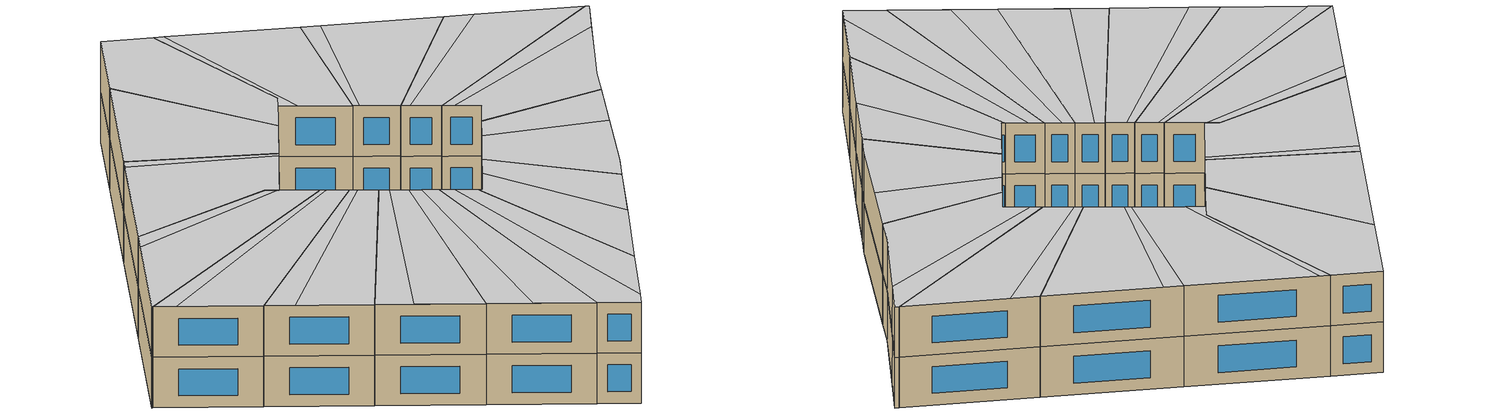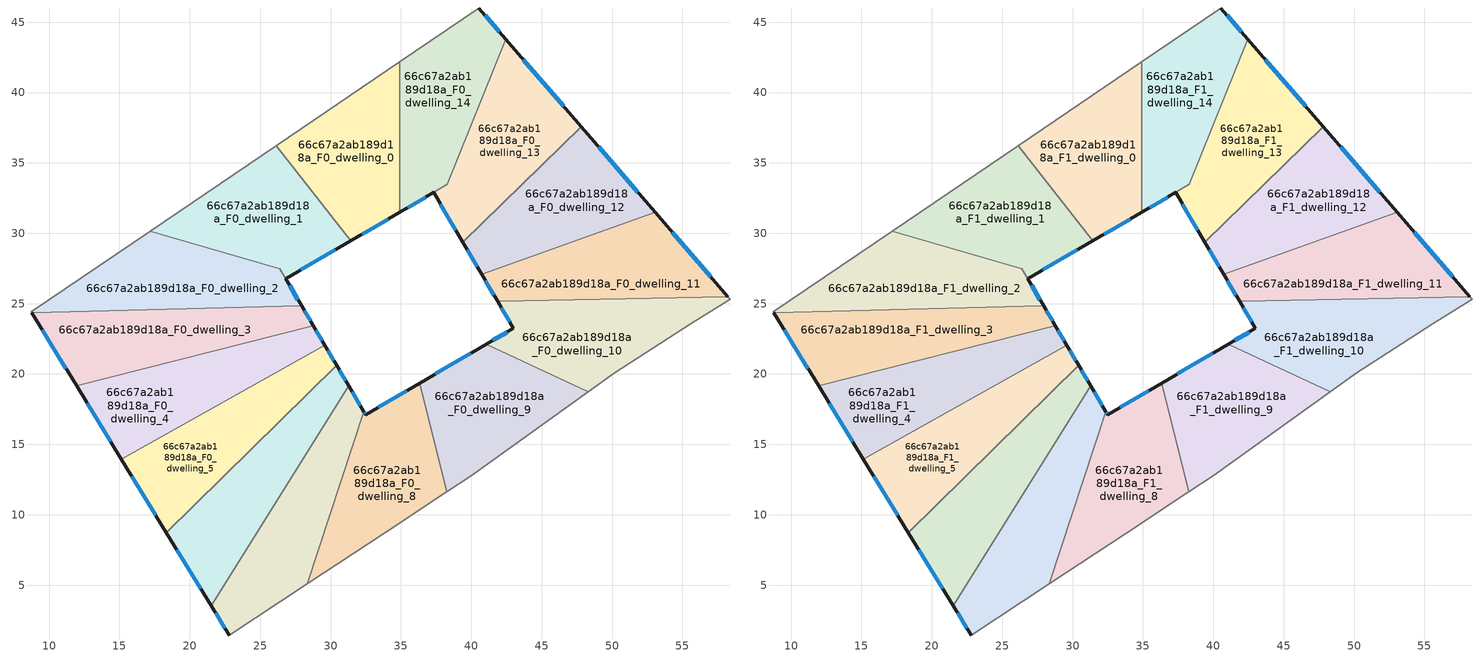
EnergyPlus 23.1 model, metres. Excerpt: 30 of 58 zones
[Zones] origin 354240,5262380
66c67a2ab189d18a_F0_dwelling_0
 floor ground (EU_floor_Construction): 34.91,42.19 34.91,31.49 31.43,29.45 26.13,36.22 z0
 wall outside (EU_wall_Construction): 31.43,29.45 34.91,31.49 z0:3
 wall to 66c67a2ab189d18a_F0_dwelling_1 (EU_wall_Construction): 26.13,36.22 31.43,29.45 z0:3
 wall adiabatic (EU_wall_Construction): 34.91,42.19 26.13,36.22 z0:3
 wall to 66c67a2ab189d18a_F0_dwelling_14 (EU_wall_Construction): 34.91,31.49 34.91,42.19 z0:3
 window (EU_Window_Construction): 32.25,29.93 34.09,31.01 z0.7:2.3
66c67a2ab189d18a_F0_dwelling_1
 floor ground (EU_floor_Construction): 26.13,36.22 31.43,29.45 26.82,26.76 26.4,27.47 17.17,30.14 z0
 wall outside (EU_wall_Construction): 26.82,26.76 31.43,29.45 z0:3
 wall adiabatic (EU_wall_Construction): 26.13,36.22 17.17,30.14 z0:3
 wall to 66c67a2ab189d18a_F0_dwelling_2 (EU_wall_Construction): 17.17,30.14 26.4,27.47 26.82,26.76 z0:3
 window (EU_Window_Construction): 27.9,27.4 30.35,28.82 z0.7:2.3
66c67a2ab189d18a_F0_dwelling_10
 floor ground (EU_floor_Construction): 58.23,25.5 58.4,25.31 55.61,23.57 50.18,20.09 48.31,18.75 41.08,22.12 43,23.25 41.88,25.16 z0
 wall outside (EU_wall_Construction): 41.88,25.16 43,23.25 41.08,22.12 z0:3
 wall adiabatic (EU_wall_Construction): 48.31,18.75 50.18,20.09 55.61,23.57 58.4,25.31 58.23,25.5 z0:3
 wall to 66c67a2ab189d18a_F0_dwelling_9 (EU_wall_Construction): 41.08,22.12 48.31,18.75 z0:3
 wall to 66c67a2ab189d18a_F0_dwelling_11 (EU_wall_Construction): 58.23,25.5 41.88,25.16 z0:3
 window (EU_Window_Construction): 42.55,22.98 41.53,22.39 / 42.14,24.71 42.74,23.7 z0.7:2.3
66c67a2ab189d18a_F0_dwelling_11
 floor ground (EU_floor_Construction): 53.08,31.48 58.23,25.5 41.88,25.16 40.74,27.08 z0
 wall outside (EU_wall_Construction): 40.74,27.08 41.88,25.16 / 58.23,25.5 53.08,31.48 z0:3
 wall to 66c67a2ab189d18a_F0_dwelling_12 (EU_wall_Construction): 53.08,31.48 40.74,27.08 z0:3
 window (EU_Window_Construction): 41.01,26.63 41.61,25.61 / 57.02,26.91 54.29,30.08 z0.7:2.3
66c67a2ab189d18a_F0_dwelling_12
 floor ground (EU_floor_Construction): 47.82,37.56 53.08,31.48 40.74,27.08 39.4,29.37 z0
 wall outside (EU_wall_Construction): 39.4,29.37 40.74,27.08 / 53.08,31.48 47.82,37.56 z0:3
 wall to 66c67a2ab189d18a_F0_dwelling_13 (EU_wall_Construction): 47.82,37.56 39.4,29.37 z0:3
 window (EU_Window_Construction): 39.72,28.83 40.43,27.62 / 51.84,32.91 49.06,36.13 z0.7:2.3
66c67a2ab189d18a_F0_dwelling_13
 floor ground (EU_floor_Construction): 42.45,43.78 47.82,37.56 39.4,29.37 37.33,32.9 38.31,33.47 z0
 wall outside (EU_wall_Construction): 47.82,37.56 42.45,43.78 / 37.33,32.9 39.4,29.37 z0:3
 wall to 66c67a2ab189d18a_F0_dwelling_14 (EU_wall_Construction): 42.45,43.78 38.31,33.47 37.33,32.9 z0:3
 window (EU_Window_Construction): 46.56,39.02 43.71,42.32 / 37.81,32.07 38.91,30.2 z0.7:2.3
66c67a2ab189d18a_F0_dwelling_14
 floor ground (EU_floor_Construction): 40.53,46 42.45,43.78 38.31,33.47 34.91,31.49 34.91,42.19 z0
 wall outside (EU_wall_Construction): 42.45,43.78 40.53,46 / 34.91,31.49 37.33,32.9 z0:3
 wall adiabatic (EU_wall_Construction): 40.53,46 34.91,42.19 z0:3
 window (EU_Window_Construction): 42,44.3 40.98,45.48 / 35.48,31.82 36.76,32.56 z0.7:2.3
66c67a2ab189d18a_F0_dwelling_2
 floor ground (EU_floor_Construction): 26.4,27.47 27.95,24.83 8.76,24.36 8.73,24.41 17.17,30.14 z0
 wall outside (EU_wall_Construction): 27.95,24.83 26.82,26.76 z0:3
 wall to 66c67a2ab189d18a_F0_dwelling_3 (EU_wall_Construction): 8.76,24.36 27.95,24.83 z0:3
 wall adiabatic (EU_wall_Construction): 17.17,30.14 8.73,24.41 8.76,24.36 z0:3
 window (EU_Window_Construction): 27.69,25.29 27.09,26.31 z0.7:2.3
66c67a2ab189d18a_F0_dwelling_3
 floor ground (EU_floor_Construction): 27.95,24.83 28.77,23.44 11.95,19.16 8.76,24.36 z0
 wall outside (EU_wall_Construction): 28.77,23.44 27.95,24.83 / 8.76,24.36 11.95,19.16 z0:3
 wall to 66c67a2ab189d18a_F0_dwelling_4 (EU_wall_Construction): 11.95,19.16 28.77,23.44 z0:3
 window (EU_Window_Construction): 28.58,23.77 28.15,24.51 / 9.51,23.14 11.2,20.38 z0.7:2.3
66c67a2ab189d18a_F0_dwelling_4
 floor ground (EU_floor_Construction): 28.77,23.44 29.6,22.04 15.14,13.95 11.95,19.16 z0
 wall outside (EU_wall_Construction): 29.6,22.04 28.77,23.44 / 11.95,19.16 15.14,13.95 z0:3
 wall to 66c67a2ab189d18a_F0_dwelling_5 (EU_wall_Construction): 15.14,13.95 29.6,22.04 z0:3
 window (EU_Window_Construction): 29.41,22.37 28.97,23.11 / 12.7,17.94 14.39,15.17 z0.7:2.3
66c67a2ab189d18a_F0_dwelling_5
 floor ground (EU_floor_Construction): 29.6,22.04 30.44,20.61 18.34,8.74 15.14,13.95 z0
 wall outside (EU_wall_Construction): 30.44,20.61 29.6,22.04 / 15.14,13.95 18.34,8.74 z0:3
 wall to 66c67a2ab189d18a_F0_dwelling_6 (EU_wall_Construction): 18.34,8.74 30.44,20.61 z0:3
 window (EU_Window_Construction): 30.24,20.95 29.8,21.7 / 15.89,12.73 17.59,9.96 z0.7:2.3
66c67a2ab189d18a_F0_dwelling_6
 floor ground (EU_floor_Construction): 30.44,20.61 31.28,19.18 21.53,3.52 18.34,8.74 z0
 wall outside (EU_wall_Construction): 31.28,19.18 30.44,20.61 / 18.34,8.74 21.53,3.52 z0:3
 wall to 66c67a2ab189d18a_F0_dwelling_7 (EU_wall_Construction): 21.53,3.52 31.28,19.18 z0:3
 window (EU_Window_Construction): 31.08,19.51 30.63,20.28 / 19.09,7.51 20.78,4.75 z0.7:2.3
66c67a2ab189d18a_F0_dwelling_7
 floor ground (EU_floor_Construction): 31.28,19.18 32.38,17.32 28.35,5.1 22.8,1.46 21.53,3.52 z0
 wall outside (EU_wall_Construction): 32.38,17.32 31.28,19.18 / 21.53,3.52 22.8,1.46 z0:3
 wall to 66c67a2ab189d18a_F0_dwelling_8 (EU_wall_Construction): 28.35,5.1 32.38,17.32 z0:3
 wall adiabatic (EU_wall_Construction): 22.8,1.46 28.35,5.1 z0:3
 window (EU_Window_Construction): 32.12,17.75 31.54,18.74 / 21.83,3.04 22.5,1.94 z0.7:2.3
66c67a2ab189d18a_F0_dwelling_8
 floor ground (EU_floor_Construction): 36.33,19.35 38.26,11.63 33.83,8.7 28.35,5.1 32.38,17.32 32.49,17.12 z0
 wall outside (EU_wall_Construction): 36.33,19.35 32.49,17.12 32.38,17.32 z0:3
 wall to 66c67a2ab189d18a_F0_dwelling_9 (EU_wall_Construction): 38.26,11.63 36.33,19.35 z0:3
 wall adiabatic (EU_wall_Construction): 28.35,5.1 33.83,8.7 38.26,11.63 z0:3
 window (EU_Window_Construction): 32.47,17.16 32.4,17.27 / 35.43,18.83 33.39,17.64 z0.7:2.3
66c67a2ab189d18a_F0_dwelling_9
 floor ground (EU_floor_Construction): 48.31,18.75 39.99,12.77 38.26,11.63 36.33,19.35 41.08,22.12 z0
 wall outside (EU_wall_Construction): 41.08,22.12 36.33,19.35 z0:3
 wall adiabatic (EU_wall_Construction): 38.26,11.63 39.99,12.77 48.31,18.75 z0:3
 window (EU_Window_Construction): 39.96,21.47 37.44,20 z0.7:2.3
66c67a2ab189d18a_F1_dwelling_0
 floor to 66c67a2ab189d18a_F0_dwelling_0 (EU_floor_Construction): 34.91,42.19 34.91,31.49 31.43,29.45 26.13,36.22 z3
 wall outside (EU_wall_Construction): 31.43,29.45 34.91,31.49 z3:6
 wall to 66c67a2ab189d18a_F1_dwelling_1 (EU_wall_Construction): 26.13,36.22 31.43,29.45 z3:6
 wall adiabatic (EU_wall_Construction): 34.91,42.19 26.13,36.22 z3:6
 wall to 66c67a2ab189d18a_F1_dwelling_14 (EU_wall_Construction): 34.91,31.49 34.91,42.19 z3:6
 window (EU_Window_Construction): 32.25,29.93 34.09,31.01 z3.7:5.3
 ceiling to 66c67a2ab189d18a_F2_dwelling_0 (EU_floor_Construction): 34.91,31.49 34.91,42.19 26.13,36.22 31.43,29.45 z6
66c67a2ab189d18a_F1_dwelling_1
 floor to 66c67a2ab189d18a_F0_dwelling_1 (EU_floor_Construction): 26.13,36.22 31.43,29.45 26.82,26.76 26.4,27.47 17.17,30.14 z3
 wall outside (EU_wall_Construction): 26.82,26.76 31.43,29.45 z3:6
 wall adiabatic (EU_wall_Construction): 26.13,36.22 17.17,30.14 z3:6
 wall to 66c67a2ab189d18a_F1_dwelling_2 (EU_wall_Construction): 17.17,30.14 26.4,27.47 26.82,26.76 z3:6
 window (EU_Window_Construction): 27.9,27.4 30.35,28.82 z3.7:5.3
 ceiling to 66c67a2ab189d18a_F2_dwelling_1 (EU_floor_Construction): 31.16,29.3 25.5,35.79 17.17,30.14 26.4,27.47 26.78,26.82 26.88,26.8 z6
 ceiling to 66c67a2ab189d18a_F2_dwelling_0 (EU_floor_Construction): 31.43,29.45 26.13,36.22 25.5,35.79 31.16,29.3 z6
66c67a2ab189d18a_F1_dwelling_10
 floor to 66c67a2ab189d18a_F0_dwelling_10 (EU_floor_Construction): 58.23,25.5 58.4,25.31 55.61,23.57 50.18,20.09 48.31,18.75 41.08,22.12 43,23.25 41.88,25.16 z3
 wall outside (EU_wall_Construction): 41.88,25.16 43,23.25 41.08,22.12 z3:6
 wall adiabatic (EU_wall_Construction): 48.31,18.75 50.18,20.09 55.61,23.57 58.4,25.31 58.23,25.5 z3:6
 wall to 66c67a2ab189d18a_F1_dwelling_9 (EU_wall_Construction): 41.08,22.12 48.31,18.75 z3:6
 wall to 66c67a2ab189d18a_F1_dwelling_11 (EU_wall_Construction): 58.23,25.5 41.88,25.16 z3:6
 window (EU_Window_Construction): 42.55,22.98 41.53,22.39 / 42.14,24.71 42.74,23.7 z3.7:5.3
 ceiling to 66c67a2ab189d18a_F2_dwelling_9 (EU_floor_Construction): 55.61,23.57 55.88,23.74 42.23,24.56 43,23.25 41.08,22.12 48.31,18.75 50.18,20.09 z6
 ceiling to 66c67a2ab189d18a_F2_dwelling_10 (EU_floor_Construction): 58.4,25.31 58.23,25.5 41.88,25.16 42.23,24.56 55.88,23.74 z6
66c67a2ab189d18a_F1_dwelling_11
 floor to 66c67a2ab189d18a_F0_dwelling_11 (EU_floor_Construction): 53.08,31.48 58.23,25.5 41.88,25.16 40.74,27.08 z3
 wall outside (EU_wall_Construction): 40.74,27.08 41.88,25.16 / 58.23,25.5 53.08,31.48 z3:6
 wall to 66c67a2ab189d18a_F1_dwelling_12 (EU_wall_Construction): 53.08,31.48 40.74,27.08 z3:6
 window (EU_Window_Construction): 41.01,26.63 41.61,25.61 / 57.02,26.91 54.29,30.08 z3.7:5.3
 ceiling to 66c67a2ab189d18a_F2_dwelling_10 (EU_floor_Construction): 58.23,25.5 54.19,30.19 41,26.64 41.88,25.16 z6
 ceiling to 66c67a2ab189d18a_F2_dwelling_11 (EU_floor_Construction): 54.19,30.19 53.08,31.48 40.74,27.09 41,26.64 z6
66c67a2ab189d18a_F1_dwelling_12
 floor to 66c67a2ab189d18a_F0_dwelling_12 (EU_floor_Construction): 47.82,37.56 53.08,31.48 40.74,27.08 39.4,29.37 z3
 wall outside (EU_wall_Construction): 39.4,29.37 40.74,27.08 / 53.08,31.48 47.82,37.56 z3:6
 wall to 66c67a2ab189d18a_F1_dwelling_13 (EU_wall_Construction): 47.82,37.56 39.4,29.37 z3:6
 window (EU_Window_Construction): 39.72,28.83 40.43,27.62 / 51.84,32.91 49.06,36.13 z3.7:5.3
 ceiling to 66c67a2ab189d18a_F2_dwelling_11 (EU_floor_Construction): 53.08,31.48 48.58,36.68 39.61,29.02 40.74,27.09 z6
 ceiling to 66c67a2ab189d18a_F2_dwelling_12 (EU_floor_Construction): 48.58,36.68 47.82,37.56 39.4,29.37 39.61,29.02 z6
66c67a2ab189d18a_F1_dwelling_13
 floor to 66c67a2ab189d18a_F0_dwelling_13 (EU_floor_Construction): 42.45,43.78 47.82,37.56 39.4,29.37 37.33,32.9 38.31,33.47 z3
 wall outside (EU_wall_Construction): 47.82,37.56 42.45,43.78 / 37.33,32.9 39.4,29.37 z3:6
 wall to 66c67a2ab189d18a_F1_dwelling_14 (EU_wall_Construction): 42.45,43.78 38.31,33.47 37.33,32.9 z3:6
 window (EU_Window_Construction): 46.56,39.02 43.71,42.32 / 37.81,32.07 38.91,30.2 z3.7:5.3
 ceiling adiabatic (EU_roof_Construction): 47.82,37.56 42.84,43.33 37.9,31.92 39.4,29.37 z6
 ceiling to 66c67a2ab189d18a_F2_dwelling_13 (EU_floor_Construction): 38.31,33.47 37.33,32.9 37.9,31.92 42.84,43.33 42.45,43.78 z6
66c67a2ab189d18a_F1_dwelling_14
 floor to 66c67a2ab189d18a_F0_dwelling_14 (EU_floor_Construction): 40.53,46 42.45,43.78 38.31,33.47 34.91,31.49 34.91,42.19 z3
 wall outside (EU_wall_Construction): 42.45,43.78 40.53,46 / 34.91,31.49 37.33,32.9 z3:6
 wall adiabatic (EU_wall_Construction): 40.53,46 34.91,42.19 z3:6
 window (EU_Window_Construction): 42,44.3 40.98,45.48 / 35.48,31.82 36.76,32.56 z3.7:5.3
 ceiling to 66c67a2ab189d18a_F2_dwelling_13 (EU_floor_Construction): 38.31,33.47 42.45,43.78 40.53,46 34.91,42.19 34.91,31.49 z6
66c67a2ab189d18a_F1_dwelling_2
 floor to 66c67a2ab189d18a_F0_dwelling_2 (EU_floor_Construction): 26.4,27.47 26.82,26.76 27.95,24.83 8.76,24.36 8.73,24.41 17.17,30.14 z3
 wall outside (EU_wall_Construction): 27.95,24.83 26.82,26.76 z3:6
 wall to 66c67a2ab189d18a_F1_dwelling_3 (EU_wall_Construction): 8.76,24.36 27.95,24.83 z3:6
 wall adiabatic (EU_wall_Construction): 17.17,30.14 8.73,24.41 8.76,24.36 z3:6
 window (EU_Window_Construction): 27.69,25.29 27.09,26.31 z3.7:5.3
 ceiling to 66c67a2ab189d18a_F2_dwelling_2 (EU_floor_Construction): 27.95,24.83 26.82,26.76 26.78,26.82 15.88,29.26 8.73,24.41 8.76,24.36 z6
 ceiling to 66c67a2ab189d18a_F2_dwelling_1 (EU_floor_Construction): 26.78,26.82 26.77,26.85 26.4,27.47 17.17,30.14 15.88,29.26 z6
66c67a2ab189d18a_F1_dwelling_3
 floor to 66c67a2ab189d18a_F0_dwelling_3 (EU_floor_Construction): 27.95,24.83 28.77,23.44 11.95,19.16 8.76,24.36 z3
 wall outside (EU_wall_Construction): 28.77,23.44 27.95,24.83 / 8.76,24.36 11.95,19.16 z3:6
 wall to 66c67a2ab189d18a_F1_dwelling_4 (EU_wall_Construction): 11.95,19.16 28.77,23.44 z3:6
 window (EU_Window_Construction): 28.58,23.77 28.15,24.51 / 9.51,23.14 11.2,20.38 z3.7:5.3
 ceiling to 66c67a2ab189d18a_F2_dwelling_3 (EU_floor_Construction): 28.77,23.44 28.13,24.54 9.45,23.25 11.95,19.16 z6
 ceiling to 66c67a2ab189d18a_F2_dwelling_2 (EU_floor_Construction): 28.13,24.54 27.95,24.83 8.76,24.36 9.45,23.25 z6
66c67a2ab189d18a_F1_dwelling_4
 floor to 66c67a2ab189d18a_F0_dwelling_4 (EU_floor_Construction): 28.77,23.44 29.6,22.04 15.14,13.95 11.95,19.16 z3
 wall outside (EU_wall_Construction): 29.6,22.04 28.77,23.44 / 11.95,19.16 15.14,13.95 z3:6
 wall to 66c67a2ab189d18a_F1_dwelling_5 (EU_wall_Construction): 15.14,13.95 29.6,22.04 z3:6
 window (EU_Window_Construction): 29.41,22.37 28.97,23.11 / 12.7,17.94 14.39,15.17 z3.7:5.3
 ceiling to 66c67a2ab189d18a_F2_dwelling_4 (EU_floor_Construction): 29.6,22.04 29.01,23.04 12.86,17.67 15.14,13.95 z6
 ceiling to 66c67a2ab189d18a_F2_dwelling_3 (EU_floor_Construction): 29.01,23.04 28.77,23.44 11.95,19.16 12.86,17.67 z6
66c67a2ab189d18a_F1_dwelling_5
 floor to 66c67a2ab189d18a_F0_dwelling_5 (EU_floor_Construction): 29.6,22.04 30.44,20.61 18.34,8.74 15.14,13.95 z3
 wall outside (EU_wall_Construction): 30.44,20.61 29.6,22.04 / 15.14,13.95 18.34,8.74 z3:6
 wall to 66c67a2ab189d18a_F1_dwelling_6 (EU_wall_Construction): 18.34,8.74 30.44,20.61 z3:6
 window (EU_Window_Construction): 30.24,20.95 29.8,21.7 / 15.89,12.73 17.59,9.96 z3.7:5.3
 ceiling adiabatic (EU_roof_Construction): 30.44,20.61 29.9,21.53 16.28,12.09 18.34,8.74 z6
 ceiling to 66c67a2ab189d18a_F2_dwelling_4 (EU_floor_Construction): 29.9,21.53 29.6,22.04 15.14,13.95 16.28,12.09 z6
66c67a2ab189d18a_F1_dwelling_6
 floor to 66c67a2ab189d18a_F0_dwelling_6 (EU_floor_Construction): 30.44,20.61 31.28,19.18 21.53,3.52 18.34,8.74 z3
 wall outside (EU_wall_Construction): 31.28,19.18 30.44,20.61 / 18.34,8.74 21.53,3.52 z3:6
 wall to 66c67a2ab189d18a_F1_dwelling_7 (EU_wall_Construction): 21.53,3.52 31.28,19.18 z3:6
 window (EU_Window_Construction): 31.08,19.51 30.63,20.28 / 19.09,7.51 20.78,4.75 z3.7:5.3
 ceiling to 66c67a2ab189d18a_F2_dwelling_6 (EU_floor_Construction): 21.53,3.52 31.28,19.18 30.8,20 19.71,6.5 z6
 ceiling to 66c67a2ab189d18a_F2_dwelling_5 (EU_floor_Construction): 19.71,6.5 30.8,20 30.44,20.61 18.34,8.74 z6
66c67a2ab189d18a_F1_dwelling_7
 floor to 66c67a2ab189d18a_F0_dwelling_7 (EU_floor_Construction): 31.28,19.18 32.38,17.32 28.35,5.1 22.8,1.46 21.53,3.52 z3
 wall outside (EU_wall_Construction): 32.38,17.32 31.28,19.18 / 21.53,3.52 22.8,1.46 z3:6
 wall to 66c67a2ab189d18a_F1_dwelling_8 (EU_wall_Construction): 28.35,5.1 32.38,17.32 z3:6
 wall adiabatic (EU_wall_Construction): 22.8,1.46 28.35,5.1 z3:6
 window (EU_Window_Construction): 32.12,17.75 31.54,18.74 / 21.83,3.04 22.5,1.94 z3.7:5.3
 ceiling to 66c67a2ab189d18a_F2_dwelling_6 (EU_floor_Construction): 23.73,2.07 31.71,18.44 31.28,19.18 21.53,3.52 22.8,1.46 z6
 ceiling to 66c67a2ab189d18a_F2_dwelling_7 (EU_floor_Construction): 28.35,5.1 32.38,17.32 31.71,18.44 23.73,2.07 z6
66c67a2ab189d18a_F1_dwelling_8
 floor to 66c67a2ab189d18a_F0_dwelling_8 (EU_floor_Construction): 36.33,19.35 38.26,11.63 33.83,8.7 28.35,5.1 32.38,17.32 32.49,17.12 z3
 wall outside (EU_wall_Construction): 36.33,19.35 32.49,17.12 32.38,17.32 z3:6
 wall to 66c67a2ab189d18a_F1_dwelling_9 (EU_wall_Construction): 38.26,11.63 36.33,19.35 z3:6
 wall adiabatic (EU_wall_Construction): 28.35,5.1 33.83,8.7 38.26,11.63 z3:6
 window (EU_Window_Construction): 32.47,17.16 32.4,17.27 / 35.43,18.83 33.39,17.64 z3.7:5.3
 ceiling to 66c67a2ab189d18a_F2_dwelling_8 (EU_floor_Construction): 38.26,11.63 36.33,19.35 34.53,18.3 33.99,8.8 z6
 ceiling to 66c67a2ab189d18a_F2_dwelling_7 (EU_floor_Construction): 33.9,8.74 33.99,8.8 34.53,18.3 32.49,17.12 32.38,17.32 28.35,5.1 z6
66c67a2ab189d18a_F1_dwelling_9
 floor to 66c67a2ab189d18a_F0_dwelling_9 (EU_floor_Construction): 48.31,18.75 39.99,12.77 38.26,11.63 36.33,19.35 41.08,22.12 z3
 wall outside (EU_wall_Construction): 41.08,22.12 36.33,19.35 z3:6
 wall adiabatic (EU_wall_Construction): 38.26,11.63 39.99,12.77 48.31,18.75 z3:6
 window (EU_Window_Construction): 39.96,21.47 37.44,20 z3.7:5.3
 ceiling to 66c67a2ab189d18a_F2_dwelling_8 (EU_floor_Construction): 44.68,16.14 39.26,21.06 36.33,19.35 38.26,11.63 39.99,12.77 z6
 ceiling to 66c67a2ab189d18a_F2_dwelling_9 (EU_floor_Construction): 48.31,18.75 41.08,22.12 39.26,21.06 44.68,16.14 z6
[Building]
EU S2 Campaign: North Axis=0; Terrain=City; Solar Distribution=FullExterior
[Site:Location]
Budapest.Ferenc.Liszt.Intl.AP: Latitude=47.437; Longitude=19.256; Time Zone=1; Elevation=185
[SizingPeriod:WeatherFileDays]
AnnualSizingPeriod: Begin Month=1; Begin Day of Month=1; End Month=12; End Day of Month=31; Day of Week for Start Day=Monday; Use Weather File Daylight Saving Period=No; Use Weather File Rain and Snow Indicators=No
[MATERIAL]
EU_InternalMass_Material: Roughness=MediumRough; Thickness=0.1; Conductivity=1; Density=1800; Specific Heat=900; Thermal Absorptance=0.9; Solar Absorptance=0.7; Visible Absorptance=0.7
[MATERIAL:NOMASS] Roughness=MediumRough; Thermal Absorptance=0.9; Solar Absorptance=0.7; Visible Absorptance=0.7
Name | Thermal Resistance
EU_wall_NoMass | 0.832559
EU_roof_NoMass | 1.39638
EU_floor_NoMass | 0.872794
[WINDOWMATERIAL:SIMPLEGLAZINGSYSTEM]
EU_Window_SimpleGlazing: UFactor=2.79869; Solar Heat Gain Coefficient=0.75; Visible Transmittance=0.75
[CONSTRUCTION]
EU_wall_Construction: EU_wall_NoMass
EU_roof_Construction: EU_roof_NoMass
EU_floor_Construction: EU_floor_NoMass
EU_Window_Construction: EU_Window_SimpleGlazing
EU_InternalMass_Construction: EU_InternalMass_Material
[ZONE] Type=1; Multiplier=1; Ceiling Height=autocalculate; Floor Area=autocalculate; Part of Total Floor Area=Yes
Name | Volume
66c67a2ab189d18a_F0_dwelling_0; 66c67a2ab189d18a_F1_dwelling_0 | 192.459
66c67a2ab189d18a_F0_dwelling_1; 66c67a2ab189d18a_F1_dwelling_1 | 193.455
66c67a2ab189d18a_F0_dwelling_10; 66c67a2ab189d18a_F1_dwelling_10 | 192.464
66c67a2ab189d18a_F0_dwelling_11; 66c67a2ab189d18a_F1_dwelling_11 | 192.454
66c67a2ab189d18a_F0_dwelling_12; 66c67a2ab189d18a_F1_dwelling_12 | 192.474
66c67a2ab189d18a_F0_dwelling_13; 66c67a2ab189d18a_F1_dwelling_13 | 193.976
66c67a2ab189d18a_F0_dwelling_14; 66c67a2ab189d18a_F1_dwelling_14 | 190.973
66c67a2ab189d18a_F0_dwelling_2 | 191.491
66c67a2ab189d18a_F1_dwelling_2 | 191.506
66c67a2ab189d18a_F0_dwelling_3; 66c67a2ab189d18a_F1_dwelling_3 | 192.486
66c67a2ab189d18a_F0_dwelling_4; 66c67a2ab189d18a_F1_dwelling_4 | 192.462
66c67a2ab189d18a_F0_dwelling_5; 66c67a2ab189d18a_F1_dwelling_5 | 192.445
66c67a2ab189d18a_F0_dwelling_6; 66c67a2ab189d18a_F1_dwelling_6 | 192.461
66c67a2ab189d18a_F0_dwelling_7; 66c67a2ab189d18a_F1_dwelling_7 | 192.472
66c67a2ab189d18a_F0_dwelling_8; 66c67a2ab189d18a_F1_dwelling_8 | 192.49
66c67a2ab189d18a_F0_dwelling_9; 66c67a2ab189d18a_F1_dwelling_9 | 192.466
[INTERNALMASS] Construction=EU_InternalMass_Construction
Name | Zone or ZoneList | Surface Area
66c67a2ab189d18a_F0_dwelling_0_EU_InternalMass | 66c67a2ab189d18a_F0_dwelling_0 | 64.1531
66c67a2ab189d18a_F0_dwelling_1_EU_InternalMass | 66c67a2ab189d18a_F0_dwelling_1 | 64.4851
66c67a2ab189d18a_F0_dwelling_2_EU_InternalMass | 66c67a2ab189d18a_F0_dwelling_2 | 63.8415
66c67a2ab189d18a_F0_dwelling_3_EU_InternalMass | 66c67a2ab189d18a_F0_dwelling_3 | 64.162
66c67a2ab189d18a_F0_dwelling_4_EU_InternalMass | 66c67a2ab189d18a_F0_dwelling_4 | 64.1542
66c67a2ab189d18a_F0_dwelling_5_EU_InternalMass | 66c67a2ab189d18a_F0_dwelling_5 | 64.1482
66c67a2ab189d18a_F0_dwelling_6_EU_InternalMass | 66c67a2ab189d18a_F0_dwelling_6 | 64.1535
66c67a2ab189d18a_F0_dwelling_7_EU_InternalMass | 66c67a2ab189d18a_F0_dwelling_7 | 64.1573
66c67a2ab189d18a_F0_dwelling_8_EU_InternalMass | 66c67a2ab189d18a_F0_dwelling_8 | 64.1632
66c67a2ab189d18a_F0_dwelling_9_EU_InternalMass | 66c67a2ab189d18a_F0_dwelling_9 | 64.1557
66c67a2ab189d18a_F0_dwelling_10_EU_InternalMass | 66c67a2ab189d18a_F0_dwelling_10 | 64.1548
66c67a2ab189d18a_F0_dwelling_11_EU_InternalMass | 66c67a2ab189d18a_F0_dwelling_11 | 64.1514
66c67a2ab189d18a_F0_dwelling_12_EU_InternalMass | 66c67a2ab189d18a_F0_dwelling_12 | 64.158
66c67a2ab189d18a_F0_dwelling_13_EU_InternalMass | 66c67a2ab189d18a_F0_dwelling_13 | 64.6586
66c67a2ab189d18a_F0_dwelling_14_EU_InternalMass | 66c67a2ab189d18a_F0_dwelling_14 | 63.6584
66c67a2ab189d18a_F1_dwelling_0_EU_InternalMass | 66c67a2ab189d18a_F1_dwelling_0 | 64.1531
66c67a2ab189d18a_F1_dwelling_1_EU_InternalMass | 66c67a2ab189d18a_F1_dwelling_1 | 64.4851
66c67a2ab189d18a_F1_dwelling_2_EU_InternalMass | 66c67a2ab189d18a_F1_dwelling_2 | 63.8415
66c67a2ab189d18a_F1_dwelling_3_EU_InternalMass | 66c67a2ab189d18a_F1_dwelling_3 | 64.162
66c67a2ab189d18a_F1_dwelling_4_EU_InternalMass | 66c67a2ab189d18a_F1_dwelling_4 | 64.1542
66c67a2ab189d18a_F1_dwelling_5_EU_InternalMass | 66c67a2ab189d18a_F1_dwelling_5 | 64.1482
66c67a2ab189d18a_F1_dwelling_6_EU_InternalMass | 66c67a2ab189d18a_F1_dwelling_6 | 64.1535
66c67a2ab189d18a_F1_dwelling_7_EU_InternalMass | 66c67a2ab189d18a_F1_dwelling_7 | 64.1573
66c67a2ab189d18a_F1_dwelling_8_EU_InternalMass | 66c67a2ab189d18a_F1_dwelling_8 | 64.1632
66c67a2ab189d18a_F1_dwelling_9_EU_InternalMass | 66c67a2ab189d18a_F1_dwelling_9 | 64.1557
66c67a2ab189d18a_F1_dwelling_10_EU_InternalMass | 66c67a2ab189d18a_F1_dwelling_10 | 64.1548
66c67a2ab189d18a_F1_dwelling_11_EU_InternalMass | 66c67a2ab189d18a_F1_dwelling_11 | 64.1514
66c67a2ab189d18a_F1_dwelling_12_EU_InternalMass | 66c67a2ab189d18a_F1_dwelling_12 | 64.158
66c67a2ab189d18a_F1_dwelling_13_EU_InternalMass | 66c67a2ab189d18a_F1_dwelling_13 | 64.6586
66c67a2ab189d18a_F1_dwelling_14_EU_InternalMass | 66c67a2ab189d18a_F1_dwelling_14 | 63.6584
[OTHEREQUIPMENT] Fuel Type=Electricity; Design Level Calculation Method=Watts/Area; Power per Zone Floor Area=1; Fraction Latent=0; Fraction Radiant=0; Fraction Lost=0; Carbon Dioxide Generation Rate=0; EndUse Subcategory=EU_Step8_InternalGains
Name | Zone or ZoneList or Space or SpaceList | Schedule
EU_Step8_InternalGain_66c67a2ab189d18a_F0_dwelling_0_f000 | 66c67a2ab189d18a_F0_dwelling_0 | EU_Step8_GainSchedule_66c67a2ab189d18a_F0_dwelling_0_f000
EU_Step8_InternalGain_66c67a2ab189d18a_F0_dwelling_1_f000 | 66c67a2ab189d18a_F0_dwelling_1 | EU_Step8_GainSchedule_66c67a2ab189d18a_F0_dwelling_1_f000
EU_Step8_InternalGain_66c67a2ab189d18a_F0_dwelling_2_f000 | 66c67a2ab189d18a_F0_dwelling_2 | EU_Step8_GainSchedule_66c67a2ab189d18a_F0_dwelling_2_f000
EU_Step8_InternalGain_66c67a2ab189d18a_F0_dwelling_3_f000 | 66c67a2ab189d18a_F0_dwelling_3 | EU_Step8_GainSchedule_66c67a2ab189d18a_F0_dwelling_3_f000
EU_Step8_InternalGain_66c67a2ab189d18a_F0_dwelling_4_f000 | 66c67a2ab189d18a_F0_dwelling_4 | EU_Step8_GainSchedule_66c67a2ab189d18a_F0_dwelling_4_f000
EU_Step8_InternalGain_66c67a2ab189d18a_F0_dwelling_5_f000 | 66c67a2ab189d18a_F0_dwelling_5 | EU_Step8_GainSchedule_66c67a2ab189d18a_F0_dwelling_5_f000
EU_Step8_InternalGain_66c67a2ab189d18a_F0_dwelling_6_f000 | 66c67a2ab189d18a_F0_dwelling_6 | EU_Step8_GainSchedule_66c67a2ab189d18a_F0_dwelling_6_f000
EU_Step8_InternalGain_66c67a2ab189d18a_F0_dwelling_7_f000 | 66c67a2ab189d18a_F0_dwelling_7 | EU_Step8_GainSchedule_66c67a2ab189d18a_F0_dwelling_7_f000
EU_Step8_InternalGain_66c67a2ab189d18a_F0_dwelling_8_f000 | 66c67a2ab189d18a_F0_dwelling_8 | EU_Step8_GainSchedule_66c67a2ab189d18a_F0_dwelling_8_f000
EU_Step8_InternalGain_66c67a2ab189d18a_F0_dwelling_9_f000 | 66c67a2ab189d18a_F0_dwelling_9 | EU_Step8_GainSchedule_66c67a2ab189d18a_F0_dwelling_9_f000
EU_Step8_InternalGain_66c67a2ab189d18a_F0_dwelling_10_f000 | 66c67a2ab189d18a_F0_dwelling_10 | EU_Step8_GainSchedule_66c67a2ab189d18a_F0_dwelling_10_f000
EU_Step8_InternalGain_66c67a2ab189d18a_F0_dwelling_11_f000 | 66c67a2ab189d18a_F0_dwelling_11 | EU_Step8_GainSchedule_66c67a2ab189d18a_F0_dwelling_11_f000
EU_Step8_InternalGain_66c67a2ab189d18a_F0_dwelling_12_f000 | 66c67a2ab189d18a_F0_dwelling_12 | EU_Step8_GainSchedule_66c67a2ab189d18a_F0_dwelling_12_f000
EU_Step8_InternalGain_66c67a2ab189d18a_F0_dwelling_13_f000 | 66c67a2ab189d18a_F0_dwelling_13 | EU_Step8_GainSchedule_66c67a2ab189d18a_F0_dwelling_13_f000
EU_Step8_InternalGain_66c67a2ab189d18a_F0_dwelling_14_f000 | 66c67a2ab189d18a_F0_dwelling_14 | EU_Step8_GainSchedule_66c67a2ab189d18a_F0_dwelling_14_f000
EU_Step8_InternalGain_66c67a2ab189d18a_F1_dwelling_0_f000 | 66c67a2ab189d18a_F1_dwelling_0 | EU_Step8_GainSchedule_66c67a2ab189d18a_F1_dwelling_0_f000
EU_Step8_InternalGain_66c67a2ab189d18a_F1_dwelling_1_f000 | 66c67a2ab189d18a_F1_dwelling_1 | EU_Step8_GainSchedule_66c67a2ab189d18a_F1_dwelling_1_f000
EU_Step8_InternalGain_66c67a2ab189d18a_F1_dwelling_2_f000 | 66c67a2ab189d18a_F1_dwelling_2 | EU_Step8_GainSchedule_66c67a2ab189d18a_F1_dwelling_2_f000
EU_Step8_InternalGain_66c67a2ab189d18a_F1_dwelling_3_f000 | 66c67a2ab189d18a_F1_dwelling_3 | EU_Step8_GainSchedule_66c67a2ab189d18a_F1_dwelling_3_f000
EU_Step8_InternalGain_66c67a2ab189d18a_F1_dwelling_4_f000 | 66c67a2ab189d18a_F1_dwelling_4 | EU_Step8_GainSchedule_66c67a2ab189d18a_F1_dwelling_4_f000
EU_Step8_InternalGain_66c67a2ab189d18a_F1_dwelling_5_f000 | 66c67a2ab189d18a_F1_dwelling_5 | EU_Step8_GainSchedule_66c67a2ab189d18a_F1_dwelling_5_f000
EU_Step8_InternalGain_66c67a2ab189d18a_F1_dwelling_6_f000 | 66c67a2ab189d18a_F1_dwelling_6 | EU_Step8_GainSchedule_66c67a2ab189d18a_F1_dwelling_6_f000
EU_Step8_InternalGain_66c67a2ab189d18a_F1_dwelling_7_f000 | 66c67a2ab189d18a_F1_dwelling_7 | EU_Step8_GainSchedule_66c67a2ab189d18a_F1_dwelling_7_f000
EU_Step8_InternalGain_66c67a2ab189d18a_F1_dwelling_8_f000 | 66c67a2ab189d18a_F1_dwelling_8 | EU_Step8_GainSchedule_66c67a2ab189d18a_F1_dwelling_8_f000
EU_Step8_InternalGain_66c67a2ab189d18a_F1_dwelling_9_f000 | 66c67a2ab189d18a_F1_dwelling_9 | EU_Step8_GainSchedule_66c67a2ab189d18a_F1_dwelling_9_f000
EU_Step8_InternalGain_66c67a2ab189d18a_F1_dwelling_10_f000 | 66c67a2ab189d18a_F1_dwelling_10 | EU_Step8_GainSchedule_66c67a2ab189d18a_F1_dwelling_10_f000
EU_Step8_InternalGain_66c67a2ab189d18a_F1_dwelling_11_f000 | 66c67a2ab189d18a_F1_dwelling_11 | EU_Step8_GainSchedule_66c67a2ab189d18a_F1_dwelling_11_f000
EU_Step8_InternalGain_66c67a2ab189d18a_F1_dwelling_12_f000 | 66c67a2ab189d18a_F1_dwelling_12 | EU_Step8_GainSchedule_66c67a2ab189d18a_F1_dwelling_12_f000
EU_Step8_InternalGain_66c67a2ab189d18a_F1_dwelling_13_f000 | 66c67a2ab189d18a_F1_dwelling_13 | EU_Step8_GainSchedule_66c67a2ab189d18a_F1_dwelling_13_f000
EU_Step8_InternalGain_66c67a2ab189d18a_F1_dwelling_14_f000 | 66c67a2ab189d18a_F1_dwelling_14 | EU_Step8_GainSchedule_66c67a2ab189d18a_F1_dwelling_14_f000
[ZONEVENTILATION:DESIGNFLOWRATE] Schedule=EU_AlwaysOn; Design Flow Rate Calculation Method=AirChanges/Hour; Air Changes per Hour=0.475469; Ventilation Type=Natural; Fan Pressure Rise=0; Fan Total Efficiency=1; Constant Term Coefficient=1; Temperature Term Coefficient=0; Velocity Term Coefficient=0; Velocity Squared Term Coefficient=0; Minimum Indoor Temperature=-100; Maximum Indoor Temperature=100; Delta Temperature=-100; Minimum Outdoor Temperature=-100; Maximum Outdoor Temperature=100; Maximum Wind Speed=40
Name | Zone or ZoneList or Space or SpaceList
EU_ConstantAir_66c67a2ab189d18a_F0_dwelling_0 | 66c67a2ab189d18a_F0_dwelling_0
EU_ConstantAir_66c67a2ab189d18a_F0_dwelling_1 | 66c67a2ab189d18a_F0_dwelling_1
EU_ConstantAir_66c67a2ab189d18a_F0_dwelling_2 | 66c67a2ab189d18a_F0_dwelling_2
EU_ConstantAir_66c67a2ab189d18a_F0_dwelling_3 | 66c67a2ab189d18a_F0_dwelling_3
EU_ConstantAir_66c67a2ab189d18a_F0_dwelling_4 | 66c67a2ab189d18a_F0_dwelling_4
EU_ConstantAir_66c67a2ab189d18a_F0_dwelling_5 | 66c67a2ab189d18a_F0_dwelling_5
EU_ConstantAir_66c67a2ab189d18a_F0_dwelling_6 | 66c67a2ab189d18a_F0_dwelling_6
EU_ConstantAir_66c67a2ab189d18a_F0_dwelling_7 | 66c67a2ab189d18a_F0_dwelling_7
EU_ConstantAir_66c67a2ab189d18a_F0_dwelling_8 | 66c67a2ab189d18a_F0_dwelling_8
EU_ConstantAir_66c67a2ab189d18a_F0_dwelling_9 | 66c67a2ab189d18a_F0_dwelling_9
EU_ConstantAir_66c67a2ab189d18a_F0_dwelling_10 | 66c67a2ab189d18a_F0_dwelling_10
EU_ConstantAir_66c67a2ab189d18a_F0_dwelling_11 | 66c67a2ab189d18a_F0_dwelling_11
EU_ConstantAir_66c67a2ab189d18a_F0_dwelling_12 | 66c67a2ab189d18a_F0_dwelling_12
EU_ConstantAir_66c67a2ab189d18a_F0_dwelling_13 | 66c67a2ab189d18a_F0_dwelling_13
EU_ConstantAir_66c67a2ab189d18a_F0_dwelling_14 | 66c67a2ab189d18a_F0_dwelling_14
EU_ConstantAir_66c67a2ab189d18a_F1_dwelling_0 | 66c67a2ab189d18a_F1_dwelling_0
EU_ConstantAir_66c67a2ab189d18a_F1_dwelling_1 | 66c67a2ab189d18a_F1_dwelling_1
EU_ConstantAir_66c67a2ab189d18a_F1_dwelling_2 | 66c67a2ab189d18a_F1_dwelling_2
EU_ConstantAir_66c67a2ab189d18a_F1_dwelling_3 | 66c67a2ab189d18a_F1_dwelling_3
EU_ConstantAir_66c67a2ab189d18a_F1_dwelling_4 | 66c67a2ab189d18a_F1_dwelling_4
EU_ConstantAir_66c67a2ab189d18a_F1_dwelling_5 | 66c67a2ab189d18a_F1_dwelling_5
EU_ConstantAir_66c67a2ab189d18a_F1_dwelling_6 | 66c67a2ab189d18a_F1_dwelling_6
EU_ConstantAir_66c67a2ab189d18a_F1_dwelling_7 | 66c67a2ab189d18a_F1_dwelling_7
EU_ConstantAir_66c67a2ab189d18a_F1_dwelling_8 | 66c67a2ab189d18a_F1_dwelling_8
EU_ConstantAir_66c67a2ab189d18a_F1_dwelling_9 | 66c67a2ab189d18a_F1_dwelling_9
EU_ConstantAir_66c67a2ab189d18a_F1_dwelling_10 | 66c67a2ab189d18a_F1_dwelling_10
EU_ConstantAir_66c67a2ab189d18a_F1_dwelling_11 | 66c67a2ab189d18a_F1_dwelling_11
EU_ConstantAir_66c67a2ab189d18a_F1_dwelling_12 | 66c67a2ab189d18a_F1_dwelling_12
EU_ConstantAir_66c67a2ab189d18a_F1_dwelling_13 | 66c67a2ab189d18a_F1_dwelling_13
EU_ConstantAir_66c67a2ab189d18a_F1_dwelling_14 | 66c67a2ab189d18a_F1_dwelling_14
[HVACTEMPLATE:THERMOSTAT] Constant Heating Setpoint=20; Constant Cooling Setpoint=50
EU_HeatOnly_66c67a2ab189d18a_F0_dwelling_0; EU_HeatOnly_66c67a2ab189d18a_F0_dwelling_1; EU_HeatOnly_66c67a2ab189d18a_F0_dwelling_2; EU_HeatOnly_66c67a2ab189d18a_F0_dwelling_3; EU_HeatOnly_66c67a2ab189d18a_F0_dwelling_4; EU_HeatOnly_66c67a2ab189d18a_F0_dwelling_5; EU_HeatOnly_66c67a2ab189d18a_F0_dwelling_6; EU_HeatOnly_66c67a2ab189d18a_F0_dwelling_7; EU_HeatOnly_66c67a2ab189d18a_F0_dwelling_8; EU_HeatOnly_66c67a2ab189d18a_F0_dwelling_9; EU_HeatOnly_66c67a2ab189d18a_F0_dwelling_10; EU_HeatOnly_66c67a2ab189d18a_F0_dwelling_11; EU_HeatOnly_66c67a2ab189d18a_F0_dwelling_12; EU_HeatOnly_66c67a2ab189d18a_F0_dwelling_13; EU_HeatOnly_66c67a2ab189d18a_F0_dwelling_14; EU_HeatOnly_66c67a2ab189d18a_F1_dwelling_0; EU_HeatOnly_66c67a2ab189d18a_F1_dwelling_1; EU_HeatOnly_66c67a2ab189d18a_F1_dwelling_2; EU_HeatOnly_66c67a2ab189d18a_F1_dwelling_3; EU_HeatOnly_66c67a2ab189d18a_F1_dwelling_4; EU_HeatOnly_66c67a2ab189d18a_F1_dwelling_5; EU_HeatOnly_66c67a2ab189d18a_F1_dwelling_6; EU_HeatOnly_66c67a2ab189d18a_F1_dwelling_7; EU_HeatOnly_66c67a2ab189d18a_F1_dwelling_8; EU_HeatOnly_66c67a2ab189d18a_F1_dwelling_9; EU_HeatOnly_66c67a2ab189d18a_F1_dwelling_10; EU_HeatOnly_66c67a2ab189d18a_F1_dwelling_11; EU_HeatOnly_66c67a2ab189d18a_F1_dwelling_12; EU_HeatOnly_66c67a2ab189d18a_F1_dwelling_13; EU_HeatOnly_66c67a2ab189d18a_F1_dwelling_14; EU_HeatOnly_66c67a2ab189d18a_F2_dwelling_0; EU_HeatOnly_66c67a2ab189d18a_F2_dwelling_1; EU_HeatOnly_66c67a2ab189d18a_F2_dwelling_2; EU_HeatOnly_66c67a2ab189d18a_F2_dwelling_3; EU_HeatOnly_66c67a2ab189d18a_F2_dwelling_4; EU_HeatOnly_66c67a2ab189d18a_F2_dwelling_5; EU_HeatOnly_66c67a2ab189d18a_F2_dwelling_6; EU_HeatOnly_66c67a2ab189d18a_F2_dwelling_7; EU_HeatOnly_66c67a2ab189d18a_F2_dwelling_8; EU_HeatOnly_66c67a2ab189d18a_F2_dwelling_9; EU_HeatOnly_66c67a2ab189d18a_F2_dwelling_10; EU_HeatOnly_66c67a2ab189d18a_F2_dwelling_11; EU_HeatOnly_66c67a2ab189d18a_F2_dwelling_12; EU_HeatOnly_66c67a2ab189d18a_F2_dwelling_13; EU_HeatOnly_66c67a2ab189d18a_F3_dwelling_0; EU_HeatOnly_66c67a2ab189d18a_F3_dwelling_1; EU_HeatOnly_66c67a2ab189d18a_F3_dwelling_2; EU_HeatOnly_66c67a2ab189d18a_F3_dwelling_3; EU_HeatOnly_66c67a2ab189d18a_F3_dwelling_4; EU_HeatOnly_66c67a2ab189d18a_F3_dwelling_5; EU_HeatOnly_66c67a2ab189d18a_F3_dwelling_6; EU_HeatOnly_66c67a2ab189d18a_F3_dwelling_7; EU_HeatOnly_66c67a2ab189d18a_F3_dwelling_8; EU_HeatOnly_66c67a2ab189d18a_F3_dwelling_9; EU_HeatOnly_66c67a2ab189d18a_F3_dwelling_10; EU_HeatOnly_66c67a2ab189d18a_F3_dwelling_11; EU_HeatOnly_66c67a2ab189d18a_F3_dwelling_12; EU_HeatOnly_66c67a2ab189d18a_F3_dwelling_13
[HVACTEMPLATE:ZONE:IDEALLOADSAIRSYSTEM] System Availability Schedule=EU_AlwaysOn; Maximum Heating Supply Air Temperature=50; Minimum Cooling Supply Air Temperature=13; Maximum Heating Supply Air Humidity Ratio=0.0156; Minimum Cooling Supply Air Humidity Ratio=0.0077; Heating Limit=NoLimit; Cooling Limit=NoLimit; Heating Availability Schedule=EU_AlwaysOn; Cooling Availability Schedule=EU_CoolingOff; Dehumidification Control Type=ConstantSensibleHeatRatio; Cooling Sensible Heat Ratio=0.7; Dehumidification Setpoint=60; Humidification Control Type=None; Humidification Setpoint=30; Outdoor Air Method=None; Outdoor Air Flow Rate per Person=0.00944; Outdoor Air Flow Rate per Zone Floor Area=0; Outdoor Air Flow Rate per Zone=0; Demand Controlled Ventilation Type=None; Outdoor Air Economizer Type=NoEconomizer; Heat Recovery Type=None; Sensible Heat Recovery Effectiveness=0.7; Latent Heat Recovery Effectiveness=0.65
Name | Template Thermostat
66c67a2ab189d18a_F0_dwelling_0 | EU_HeatOnly_66c67a2ab189d18a_F0_dwelling_0
66c67a2ab189d18a_F0_dwelling_1 | EU_HeatOnly_66c67a2ab189d18a_F0_dwelling_1
66c67a2ab189d18a_F0_dwelling_2 | EU_HeatOnly_66c67a2ab189d18a_F0_dwelling_2
66c67a2ab189d18a_F0_dwelling_3 | EU_HeatOnly_66c67a2ab189d18a_F0_dwelling_3
66c67a2ab189d18a_F0_dwelling_4 | EU_HeatOnly_66c67a2ab189d18a_F0_dwelling_4
66c67a2ab189d18a_F0_dwelling_5 | EU_HeatOnly_66c67a2ab189d18a_F0_dwelling_5
66c67a2ab189d18a_F0_dwelling_6 | EU_HeatOnly_66c67a2ab189d18a_F0_dwelling_6
66c67a2ab189d18a_F0_dwelling_7 | EU_HeatOnly_66c67a2ab189d18a_F0_dwelling_7
66c67a2ab189d18a_F0_dwelling_8 | EU_HeatOnly_66c67a2ab189d18a_F0_dwelling_8
66c67a2ab189d18a_F0_dwelling_9 | EU_HeatOnly_66c67a2ab189d18a_F0_dwelling_9
66c67a2ab189d18a_F0_dwelling_10 | EU_HeatOnly_66c67a2ab189d18a_F0_dwelling_10
66c67a2ab189d18a_F0_dwelling_11 | EU_HeatOnly_66c67a2ab189d18a_F0_dwelling_11
66c67a2ab189d18a_F0_dwelling_12 | EU_HeatOnly_66c67a2ab189d18a_F0_dwelling_12
66c67a2ab189d18a_F0_dwelling_13 | EU_HeatOnly_66c67a2ab189d18a_F0_dwelling_13
66c67a2ab189d18a_F0_dwelling_14 | EU_HeatOnly_66c67a2ab189d18a_F0_dwelling_14
66c67a2ab189d18a_F1_dwelling_0 | EU_HeatOnly_66c67a2ab189d18a_F1_dwelling_0
66c67a2ab189d18a_F1_dwelling_1 | EU_HeatOnly_66c67a2ab189d18a_F1_dwelling_1
66c67a2ab189d18a_F1_dwelling_2 | EU_HeatOnly_66c67a2ab189d18a_F1_dwelling_2
66c67a2ab189d18a_F1_dwelling_3 | EU_HeatOnly_66c67a2ab189d18a_F1_dwelling_3
66c67a2ab189d18a_F1_dwelling_4 | EU_HeatOnly_66c67a2ab189d18a_F1_dwelling_4
66c67a2ab189d18a_F1_dwelling_5 | EU_HeatOnly_66c67a2ab189d18a_F1_dwelling_5
66c67a2ab189d18a_F1_dwelling_6 | EU_HeatOnly_66c67a2ab189d18a_F1_dwelling_6
66c67a2ab189d18a_F1_dwelling_7 | EU_HeatOnly_66c67a2ab189d18a_F1_dwelling_7
66c67a2ab189d18a_F1_dwelling_8 | EU_HeatOnly_66c67a2ab189d18a_F1_dwelling_8
66c67a2ab189d18a_F1_dwelling_9 | EU_HeatOnly_66c67a2ab189d18a_F1_dwelling_9
66c67a2ab189d18a_F1_dwelling_10 | EU_HeatOnly_66c67a2ab189d18a_F1_dwelling_10
66c67a2ab189d18a_F1_dwelling_11 | EU_HeatOnly_66c67a2ab189d18a_F1_dwelling_11
66c67a2ab189d18a_F1_dwelling_12 | EU_HeatOnly_66c67a2ab189d18a_F1_dwelling_12
66c67a2ab189d18a_F1_dwelling_13 | EU_HeatOnly_66c67a2ab189d18a_F1_dwelling_13
66c67a2ab189d18a_F1_dwelling_14 | EU_HeatOnly_66c67a2ab189d18a_F1_dwelling_14
[SIZING:ZONE] Zone Cooling Design Supply Air Temperature Input Method=SupplyAirTemperature; Zone Cooling Design Supply Air Temperature=13; Zone Heating Design Supply Air Temperature Input Method=SupplyAirTemperature; Zone Heating Design Supply Air Temperature=50; Zone Cooling Design Supply Air Humidity Ratio=0.008; Zone Heating Design Supply Air Humidity Ratio=0.008; Cooling Design Air Flow Method=DesignDay; Cooling Design Air Flow Rate=0; Cooling Minimum Air Flow per Zone Floor Area=0.000762; Cooling Minimum Air Flow=0; Cooling Minimum Air Flow Fraction=0.2; Heating Design Air Flow Method=DesignDay; Heating Design Air Flow Rate=0; Heating Maximum Air Flow per Zone Floor Area=0.002032; Heating Maximum Air Flow=0.141576; Heating Maximum Air Flow Fraction=0.3; Account for Dedicated Outdoor Air System=No; Dedicated Outdoor Air System Control Strategy=NeutralSupplyAir; Dedicated Outdoor Air Low Setpoint Temperature for Design=autosize; Dedicated Outdoor Air High Setpoint Temperature for Design=autosize; Zone Load Sizing Method=Sensible Load Only No Latent Load; Zone Latent Cooling Design Supply Air Humidity Ratio Input Method=HumidityRatioDifference; Zone Cooling Design Supply Air Humidity Ratio Difference=0.005; Zone Latent Heating Design Supply Air Humidity Ratio Input Method=HumidityRatioDifference; Zone Humidification Design Supply Air Humidity Ratio Difference=0.005
66c67a2ab189d18a_F0_dwelling_0; 66c67a2ab189d18a_F0_dwelling_1; 66c67a2ab189d18a_F0_dwelling_2; 66c67a2ab189d18a_F0_dwelling_3; 66c67a2ab189d18a_F0_dwelling_4; 66c67a2ab189d18a_F0_dwelling_5; 66c67a2ab189d18a_F0_dwelling_6; 66c67a2ab189d18a_F0_dwelling_7; 66c67a2ab189d18a_F0_dwelling_8; 66c67a2ab189d18a_F0_dwelling_9; 66c67a2ab189d18a_F0_dwelling_10; 66c67a2ab189d18a_F0_dwelling_11; 66c67a2ab189d18a_F0_dwelling_12; 66c67a2ab189d18a_F0_dwelling_13; 66c67a2ab189d18a_F0_dwelling_14; 66c67a2ab189d18a_F1_dwelling_0; 66c67a2ab189d18a_F1_dwelling_1; 66c67a2ab189d18a_F1_dwelling_2; 66c67a2ab189d18a_F1_dwelling_3; 66c67a2ab189d18a_F1_dwelling_4; 66c67a2ab189d18a_F1_dwelling_5; 66c67a2ab189d18a_F1_dwelling_6; 66c67a2ab189d18a_F1_dwelling_7; 66c67a2ab189d18a_F1_dwelling_8; 66c67a2ab189d18a_F1_dwelling_9; 66c67a2ab189d18a_F1_dwelling_10; 66c67a2ab189d18a_F1_dwelling_11; 66c67a2ab189d18a_F1_dwelling_12; 66c67a2ab189d18a_F1_dwelling_13; 66c67a2ab189d18a_F1_dwelling_14
[SCHEDULE:CONSTANT]
Name | Hourly Value
EU_AlwaysOn | 1
EU_CoolingOff | 0
[SCHEDULE:FILE] Column Number=1; Rows to Skip at Top=0; Number of Hours of Data=8760; Column Separator=Comma; Interpolate to Timestep=No; Minutes per Item=60; Adjust Schedule for Daylight Savings=Yes
Name | File
EU_Step8_GainSchedule_66c67a2ab189d18a_F0_dwelling_0_f000 | ../../schedules/66c67a2ab189d18a/66c67a2ab189d18a_F0_dwelling_0_f000_gain.csv
EU_Step8_GainSchedule_66c67a2ab189d18a_F0_dwelling_1_f000 | ../../schedules/66c67a2ab189d18a/66c67a2ab189d18a_F0_dwelling_1_f000_gain.csv
EU_Step8_GainSchedule_66c67a2ab189d18a_F0_dwelling_2_f000 | ../../schedules/66c67a2ab189d18a/66c67a2ab189d18a_F0_dwelling_2_f000_gain.csv
EU_Step8_GainSchedule_66c67a2ab189d18a_F0_dwelling_3_f000 | ../../schedules/66c67a2ab189d18a/66c67a2ab189d18a_F0_dwelling_3_f000_gain.csv
EU_Step8_GainSchedule_66c67a2ab189d18a_F0_dwelling_4_f000 | ../../schedules/66c67a2ab189d18a/66c67a2ab189d18a_F0_dwelling_4_f000_gain.csv
EU_Step8_GainSchedule_66c67a2ab189d18a_F0_dwelling_5_f000 | ../../schedules/66c67a2ab189d18a/66c67a2ab189d18a_F0_dwelling_5_f000_gain.csv
EU_Step8_GainSchedule_66c67a2ab189d18a_F0_dwelling_6_f000 | ../../schedules/66c67a2ab189d18a/66c67a2ab189d18a_F0_dwelling_6_f000_gain.csv
EU_Step8_GainSchedule_66c67a2ab189d18a_F0_dwelling_7_f000 | ../../schedules/66c67a2ab189d18a/66c67a2ab189d18a_F0_dwelling_7_f000_gain.csv
EU_Step8_GainSchedule_66c67a2ab189d18a_F0_dwelling_8_f000 | ../../schedules/66c67a2ab189d18a/66c67a2ab189d18a_F0_dwelling_8_f000_gain.csv
EU_Step8_GainSchedule_66c67a2ab189d18a_F0_dwelling_9_f000 | ../../schedules/66c67a2ab189d18a/66c67a2ab189d18a_F0_dwelling_9_f000_gain.csv
EU_Step8_GainSchedule_66c67a2ab189d18a_F0_dwelling_10_f000 | ../../schedules/66c67a2ab189d18a/66c67a2ab189d18a_F0_dwelling_10_f000_gain.csv
EU_Step8_GainSchedule_66c67a2ab189d18a_F0_dwelling_11_f000 | ../../schedules/66c67a2ab189d18a/66c67a2ab189d18a_F0_dwelling_11_f000_gain.csv
EU_Step8_GainSchedule_66c67a2ab189d18a_F0_dwelling_12_f000 | ../../schedules/66c67a2ab189d18a/66c67a2ab189d18a_F0_dwelling_12_f000_gain.csv
EU_Step8_GainSchedule_66c67a2ab189d18a_F0_dwelling_13_f000 | ../../schedules/66c67a2ab189d18a/66c67a2ab189d18a_F0_dwelling_13_f000_gain.csv
EU_Step8_GainSchedule_66c67a2ab189d18a_F0_dwelling_14_f000 | ../../schedules/66c67a2ab189d18a/66c67a2ab189d18a_F0_dwelling_14_f000_gain.csv
EU_Step8_GainSchedule_66c67a2ab189d18a_F1_dwelling_0_f000 | ../../schedules/66c67a2ab189d18a/66c67a2ab189d18a_F1_dwelling_0_f000_gain.csv
EU_Step8_GainSchedule_66c67a2ab189d18a_F1_dwelling_1_f000 | ../../schedules/66c67a2ab189d18a/66c67a2ab189d18a_F1_dwelling_1_f000_gain.csv
EU_Step8_GainSchedule_66c67a2ab189d18a_F1_dwelling_2_f000 | ../../schedules/66c67a2ab189d18a/66c67a2ab189d18a_F1_dwelling_2_f000_gain.csv
EU_Step8_GainSchedule_66c67a2ab189d18a_F1_dwelling_3_f000 | ../../schedules/66c67a2ab189d18a/66c67a2ab189d18a_F1_dwelling_3_f000_gain.csv
EU_Step8_GainSchedule_66c67a2ab189d18a_F1_dwelling_4_f000 | ../../schedules/66c67a2ab189d18a/66c67a2ab189d18a_F1_dwelling_4_f000_gain.csv
EU_Step8_GainSchedule_66c67a2ab189d18a_F1_dwelling_5_f000 | ../../schedules/66c67a2ab189d18a/66c67a2ab189d18a_F1_dwelling_5_f000_gain.csv
EU_Step8_GainSchedule_66c67a2ab189d18a_F1_dwelling_6_f000 | ../../schedules/66c67a2ab189d18a/66c67a2ab189d18a_F1_dwelling_6_f000_gain.csv
EU_Step8_GainSchedule_66c67a2ab189d18a_F1_dwelling_7_f000 | ../../schedules/66c67a2ab189d18a/66c67a2ab189d18a_F1_dwelling_7_f000_gain.csv
EU_Step8_GainSchedule_66c67a2ab189d18a_F1_dwelling_8_f000 | ../../schedules/66c67a2ab189d18a/66c67a2ab189d18a_F1_dwelling_8_f000_gain.csv
EU_Step8_GainSchedule_66c67a2ab189d18a_F1_dwelling_9_f000 | ../../schedules/66c67a2ab189d18a/66c67a2ab189d18a_F1_dwelling_9_f000_gain.csv
EU_Step8_GainSchedule_66c67a2ab189d18a_F1_dwelling_10_f000 | ../../schedules/66c67a2ab189d18a/66c67a2ab189d18a_F1_dwelling_10_f000_gain.csv
EU_Step8_GainSchedule_66c67a2ab189d18a_F1_dwelling_11_f000 | ../../schedules/66c67a2ab189d18a/66c67a2ab189d18a_F1_dwelling_11_f000_gain.csv
EU_Step8_GainSchedule_66c67a2ab189d18a_F1_dwelling_12_f000 | ../../schedules/66c67a2ab189d18a/66c67a2ab189d18a_F1_dwelling_12_f000_gain.csv
EU_Step8_GainSchedule_66c67a2ab189d18a_F1_dwelling_13_f000 | ../../schedules/66c67a2ab189d18a/66c67a2ab189d18a_F1_dwelling_13_f000_gain.csv
EU_Step8_GainSchedule_66c67a2ab189d18a_F1_dwelling_14_f000 | ../../schedules/66c67a2ab189d18a/66c67a2ab189d18a_F1_dwelling_14_f000_gain.csv
